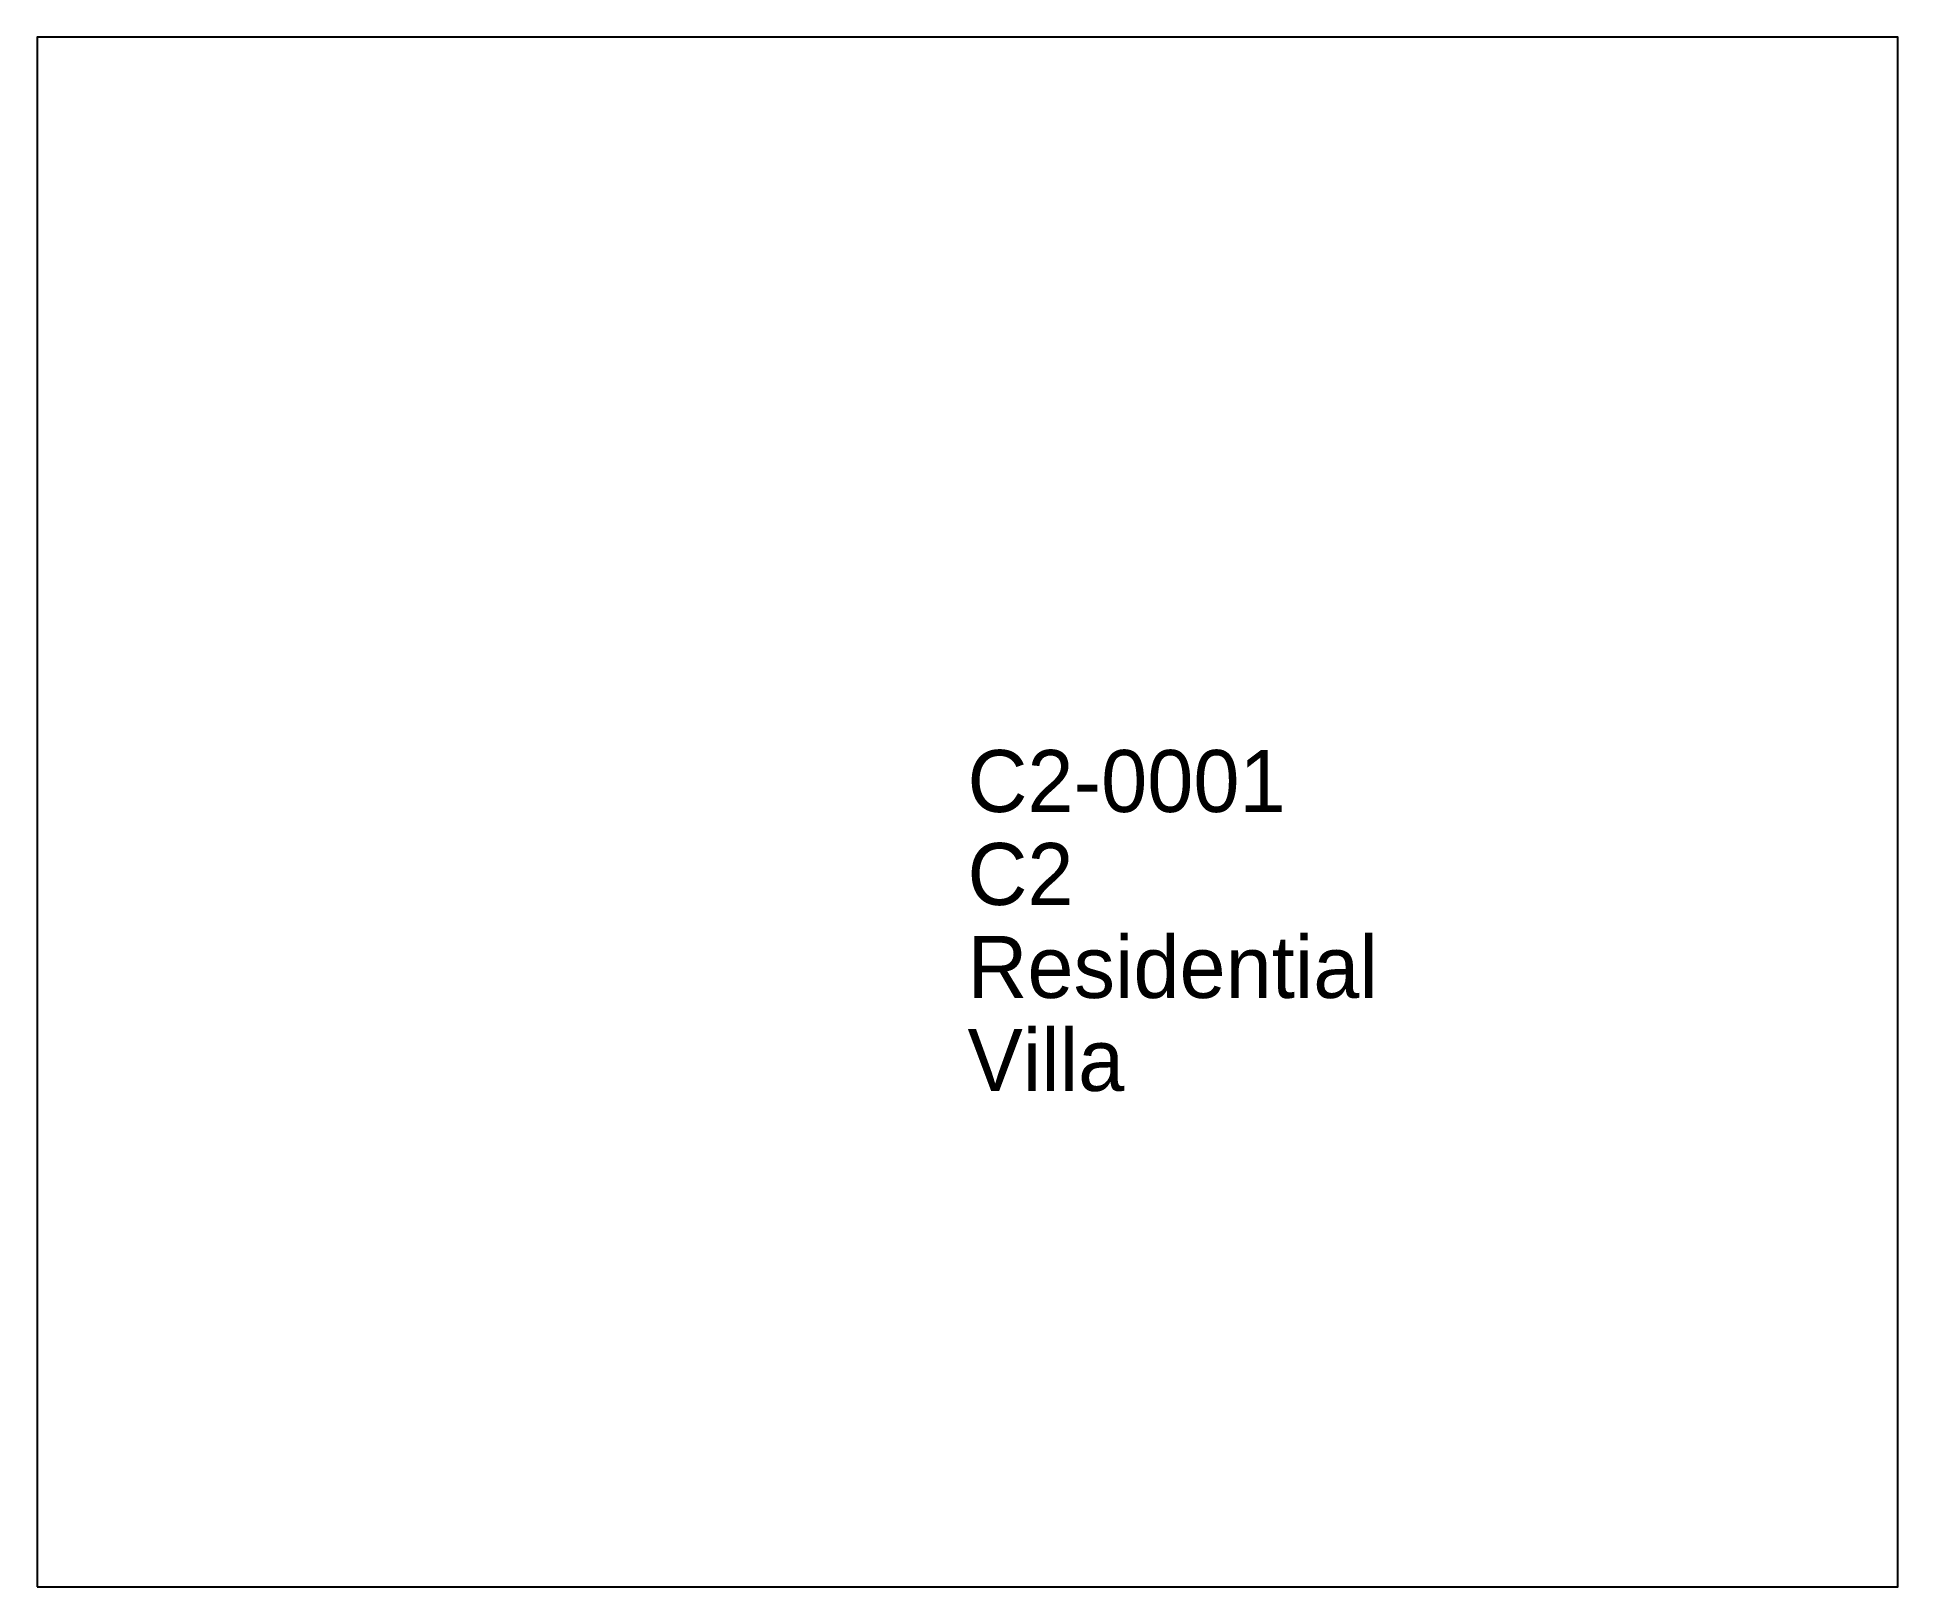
# Model space of a CAD drawing. Header units: metres. Extents: x 234124.9 to 234154.9, y 2707001.3 to 2707026.3.
import ezdxf

# ---------------------------------------------------------------- set-up
doc = ezdxf.new("R2010")
doc.units = ezdxf.units.M
doc.layers.add('Plot', color=51, linetype='Continuous', lineweight=25)
doc.layers.add('PlotDetail', color=51, linetype='Continuous', lineweight=25)

# ---------------------------------------------------------------- blocks, each defined once
blk = doc.blocks.new('PlotDetail')
for tag, p in [('PlotNumber', (0, 0)), ('SectorNumber', (0, -1.5)), ('UsageCategoryType', (0, -3)), ('UsageType', (0, -4.5))]:
    blk.add_attdef(tag, p, '', height=1)

msp = doc.modelspace()

# ---------------------------------------------------------------- linework, layer by layer
at = {"layer": 'Plot'}
msp.add_lwpolyline([(234124.881, 2707001.291), (234154.881, 2707001.291), (234154.881, 2707026.291), (234124.881, 2707026.291)], close=True, dxfattribs=at)

# ---------------------------------------------------------------- block references
at = {"layer": 'PlotDetail'}
msp.add_blockref('PlotDetail', (234139.881, 2707013.791), dxfattribs=at).add_auto_attribs({'PlotNumber': 'C2-0001', 'SectorNumber': 'C2', 'UsageCategoryType': 'Residential', 'UsageType': 'Villa'})

doc.saveas('drawing.dxf')
